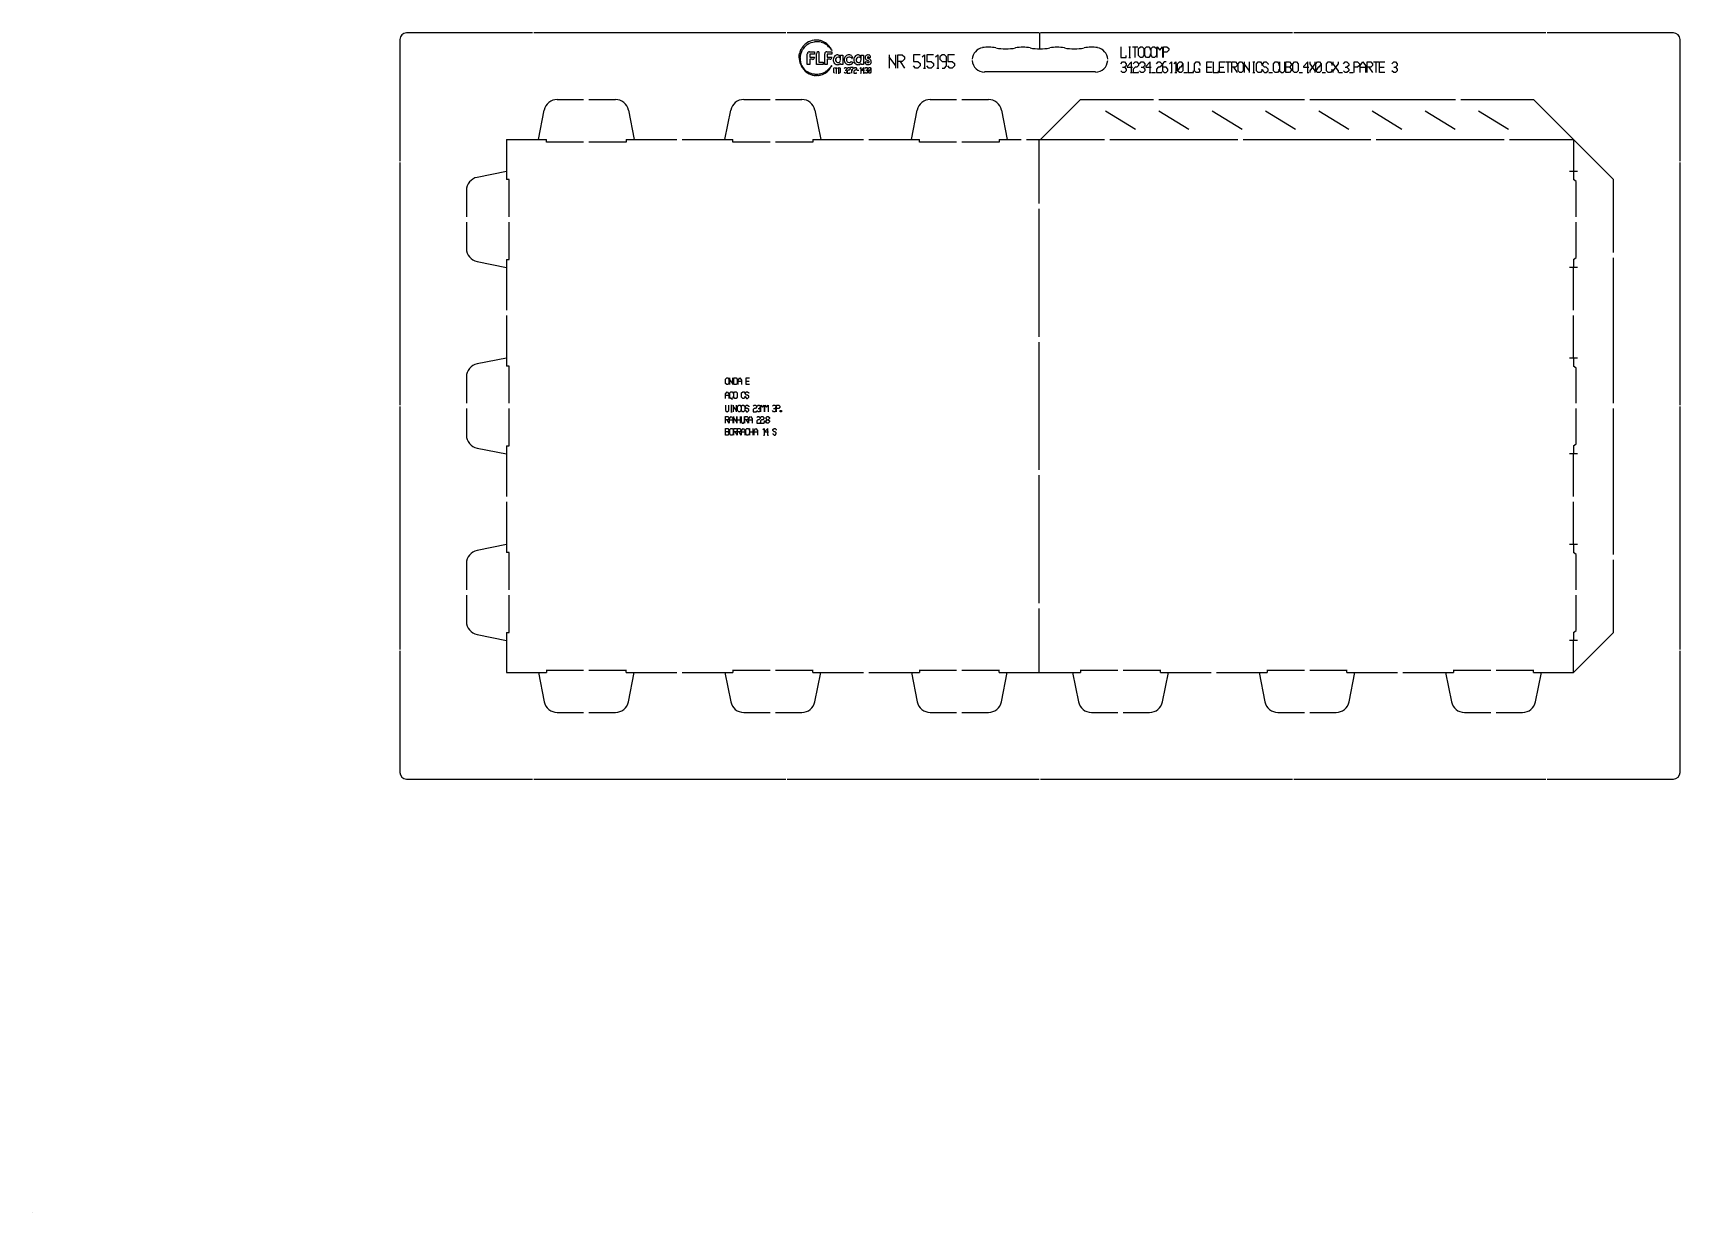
# Model space of a CAD drawing. Extents: x 0 to 1236, y 0 to 885.
import ezdxf

# ---------------------------------------------------------------- set-up
doc = ezdxf.new("R2010")
doc.units = 0
doc.layers.add('FACA_PONTES', color=4, linetype='CONTINUOUS')

msp = doc.modelspace()

# ---------------------------------------------------------------- linework, layer by layer
at = {"layer": 'FACA_Pontes', "color": 16, "linetype": 'CONTINUOUS', "true_color": 0x800000}
for p, q in [((275.4, 880), (275.4, 788.8)), ((375, 885), (280.4, 885)), ((565.2, 885), (376, 885)), ((755.4, 885), (566.2, 885)), ((945.6, 885), (756.4, 885)), ((1135.8, 885), (946.6, 885)), ((1231.4, 885), (1136.8, 885)), ((1236.4, 788.8), (1236.4, 880)), ((797.6, 855.7), (714.3, 855.7)), ((275.4, 787.8), (275.4, 605.5)), ((1236.4, 605.5), (1236.4, 787.8)), ((275.4, 604.5), (275.4, 422.1)), ((1236.4, 422.1), (1236.4, 604.5)), ((275.4, 421.1), (275.4, 330)), ((1236.4, 330), (1236.4, 421.1)), ((280.4, 325), (375, 325)), ((376, 325), (565.2, 325)), ((566.2, 325), (755.4, 325)), ((756.4, 325), (945.6, 325)), ((946.6, 325), (1135.8, 325)), ((1136.8, 325), (1231.4, 325)), ((0, 0), (0, 0)), ((0, 0), (0, 0)), ((0, 0), (0, 0)), ((0, 0), (0, 0)), ((0, 0), (0, 0)), ((0, 0), (0, 0)), ((0, 0), (0, 0)), ((0, 0), (0, 0)), ((0, 0), (0, 0)), ((0, 0), (0, 0)), ((0, 0), (0, 0)), ((0, 0), (0, 0)), ((0, 0), (0, 0)), ((0, 0), (0, 0)), ((0, 0), (0, 0)), ((0, 0), (0, 0)), ((0, 0), (0, 0)), ((0, 0), (0, 0)), ((0, 0), (0, 0)), ((0, 0), (0, 0)), ((0, 0), (0, 0)), ((0, 0), (0, 0)), ((0, 0), (0, 0)), ((0, 0), (0, 0)), ((0, 0), (0, 0)), ((0, 0), (0, 0)), ((0, 0), (0, 0)), ((0, 0), (0, 0)), ((0, 0), (0, 0)), ((0, 0), (0, 0)), ((0, 0), (0, 0)), ((0, 0), (0, 0))]:
    msp.add_line(p, q, dxfattribs=at)
at = {"layer": 'FACA_Pontes', "color": 8, "linetype": 'CONTINUOUS', "true_color": 0x7f7f7f}
msp.add_line((755.9, 873), (755.9, 885), dxfattribs=at)
at = {"layer": 'FACA_Pontes', "color": 4, "linetype": 'CONTINUOUS', "true_color": 0x00ffff}
for p, q in [((575.1, 867.6), (575.3, 868.8)), ((575.1, 867.2), (575.1, 867.6)), ((575.1, 866.4), (575.1, 867.2)), ((575.4, 869.3), (575.4, 869.6)), ((575.9, 867.1), (575.8, 866.3)), ((576, 867.9), (575.9, 867.5)), ((575.9, 867.5), (575.9, 867.1)), ((576.1, 868.6), (576, 867.9)), ((581.3, 861.3), (581.3, 869.2)), ((582.8, 870.8), (586.8, 870.8)), ((586.8, 869), (583.1, 869)), ((583.1, 869), (583.1, 866.9)), ((583.1, 866.9), (586.8, 866.9)), ((586.8, 870.8), (586.8, 869)), ((588.1, 861.3), (588.1, 869.4)), ((589.9, 870.8), (589.9, 863.1)), ((594.4, 861.3), (594.4, 869.2)), ((595.9, 870.8), (599.8, 870.8)), ((599.8, 869), (596.1, 869)), ((596.1, 869), (596.1, 866.9)), ((596.1, 866.9), (599.8, 866.9)), ((599.6, 871.7), (599.2, 872.4)), ((599.4, 872.5), (599.7, 871.8)), ((599.7, 871.8), (599.6, 871.7)), ((599.8, 870.8), (599.8, 869)), ((606.2, 868.3), (608, 868.3)), ((606.2, 865.5), (606.2, 868.3)), ((608, 868.3), (608, 861.3)), ((621.7, 868.3), (623.5, 868.3)), ((621.7, 865.5), (621.7, 868.3)), ((623.5, 868.3), (623.5, 861.3)), ((642.7, 868.6), (642.7, 858.6)), ((647.7, 860.3), (642.7, 867)), ((647.7, 858.6), (647.7, 868.6)), ((649.2, 868.6), (652.6, 868.6)), ((649.2, 858.6), (649.2, 868.6)), ((652.6, 868.6), (654.2, 867)), ((654.2, 867), (654.2, 865.3)), ((665.9, 868.6), (660.9, 868.6)), ((660.9, 868.6), (660.9, 863.6)), ((667.6, 867), (669.2, 868.6)), ((669.2, 868.6), (669.2, 858.6)), ((675.9, 868.6), (670.9, 868.6)), ((670.9, 868.6), (670.9, 863.6)), ((677.6, 867), (679.2, 868.6)), ((679.2, 868.6), (679.2, 858.6)), ((682.6, 868.6), (680.9, 867)), ((680.9, 867), (680.9, 865.3)), ((684.2, 868.6), (682.6, 868.6)), ((685.9, 867), (684.2, 868.6)), ((685.9, 860.3), (685.9, 867)), ((691.7, 868.6), (686.7, 868.6)), ((686.7, 868.6), (686.7, 863.6)), ((816.6, 874.6), (816.6, 866.6)), ((816.6, 866.6), (820.6, 866.6)), ((820.6, 866.6), (820.6, 868)), ((822.6, 874.6), (824, 874.6)), ((822.6, 866.6), (824, 866.6)), ((823.3, 866.6), (823.3, 874.6)), ((825.3, 874.6), (829.3, 874.6)), ((827.3, 866.6), (827.3, 874.6)), ((830, 873.3), (831.3, 874.6)), ((830, 868), (830, 873.3)), ((831.3, 866.6), (830, 868)), ((831.3, 874.6), (832.6, 874.6)), ((832.6, 866.6), (831.3, 866.6)), ((832.6, 874.6), (833.9, 873.3)), ((833.9, 868), (832.6, 866.6)), ((833.9, 873.3), (833.9, 868)), ((834.6, 873.3), (836, 874.6)), ((834.6, 868), (834.6, 873.3)), ((836, 866.6), (834.6, 868)), ((836, 874.6), (837.7, 874.6)), ((837.7, 866.6), (836, 866.6)), ((837.7, 874.6), (838.6, 873.3)), ((838.6, 868), (837.7, 866.6)), ((838.6, 873.3), (838.6, 872)), ((838.6, 869.3), (838.6, 868)), ((839.3, 873.3), (840.6, 874.6)), ((839.3, 868), (839.3, 873.3)), ((840.6, 866.6), (839.3, 868)), ((840.6, 874.6), (842, 874.6)), ((842, 866.6), (840.6, 866.6)), ((842, 874.6), (843.3, 873.3)), ((843.3, 868), (842, 866.6)), ((843.3, 873.3), (843.3, 868)), ((844, 866.6), (844, 874.6)), ((844, 874.6), (846, 872)), ((846, 872), (848, 874.6)), ((848, 874.6), (848, 866.6)), ((848.6, 874.6), (851.3, 874.6)), ((848.6, 866.6), (848.6, 874.6)), ((851.3, 870.6), (848.6, 870.6)), ((851.3, 874.6), (852.6, 873.3)), ((852.6, 872), (851.3, 870.6)), ((852.6, 873.3), (852.6, 872)), ((583.1, 861.3), (581.3, 861.3)), ((585.3, 865.2), (583.1, 865.2)), ((583.1, 865.2), (583.1, 861.3)), ((587.5, 854.1), (587.8, 854.1)), ((587.8, 854.1), (588.2, 854.1)), ((593.2, 861.3), (588.1, 861.3)), ((588.3, 854.1), (588.4, 854.1)), ((588.4, 854.1), (589.1, 854.1)), ((589.9, 863.1), (593.2, 863.1)), ((593.2, 863.1), (593.2, 861.3)), ((596.1, 861.3), (594.4, 861.3)), ((598.3, 865.2), (596.1, 865.2)), ((596.1, 865.2), (596.1, 861.3)), ((599.1, 860), (599.5, 860.6)), ((599.6, 860.5), (599.3, 859.8)), ((599.5, 860.6), (599.6, 860.5)), ((601.6, 859), (600.9, 858.4)), ((600.9, 858.4), (600.9, 855.6)), ((600.9, 855.6), (601.6, 854.9)), ((602.3, 858.4), (603, 859)), ((602.6, 854.9), (603.3, 854.9)), ((603, 859), (603, 854.9)), ((604, 858.4), (604.7, 859)), ((604.4, 854.9), (605.1, 854.9)), ((604.7, 859), (604.7, 854.9)), ((606.1, 858.4), (605.4, 859)), ((605.4, 854.9), (606.1, 855.6)), ((606.1, 855.6), (606.1, 858.4)), ((606.2, 861.3), (606.2, 862.1)), ((608, 861.3), (606.2, 861.3)), ((608.9, 858.4), (609.6, 859)), ((609.6, 854.9), (608.9, 855.6)), ((609.6, 859), (610.3, 859)), ((609.6, 857), (610.3, 857)), ((610.3, 854.9), (609.6, 854.9)), ((610.3, 859), (611, 858.4)), ((611, 857.7), (610.3, 857)), ((610.3, 857), (611, 856.3)), ((611, 855.6), (610.3, 854.9)), ((611, 858.4), (611, 857.7)), ((611, 856.3), (611, 855.6)), ((611.3, 858.4), (612, 859)), ((612, 857), (611.3, 856.3)), ((611.3, 856.3), (611.3, 854.9)), ((611.3, 854.9), (613.4, 854.9)), ((612, 859), (612.7, 859)), ((612.7, 857), (612, 857)), ((612.7, 859), (613.4, 858.4)), ((613.4, 857.7), (612.7, 857)), ((613.4, 858.4), (613.4, 857.7)), ((613.4, 854.9), (613.4, 855.2)), ((615.8, 859), (613.8, 859)), ((613.8, 859), (613.8, 858.7)), ((614.1, 857.3), (615.5, 857.3)), ((614.3, 863.6), (615.6, 862.7)), ((615.8, 858.4), (614.5, 857)), ((614.5, 857), (614.5, 854.9)), ((615.8, 859), (615.8, 858.4)), ((616.2, 858.4), (616.9, 859)), ((616.9, 857), (616.2, 856.3)), ((616.2, 856.3), (616.2, 854.9)), ((616.2, 854.9), (618.3, 854.9)), ((616.9, 859), (617.6, 859)), ((617.6, 857), (616.9, 857)), ((617.6, 859), (618.3, 858.4)), ((618.3, 857.7), (617.6, 857)), ((618.3, 858.4), (618.3, 857.7)), ((618.3, 854.9), (618.3, 855.2)), ((618.6, 857), (620, 857)), ((620.7, 858.4), (621.4, 859)), ((621.1, 854.9), (621.8, 854.9)), ((621.4, 859), (621.4, 854.9)), ((621.7, 861.3), (621.7, 862.1)), ((623.5, 861.3), (621.7, 861.3)), ((623.8, 859), (622.1, 857.3)), ((622.1, 857.3), (622.1, 857)), ((622.1, 857), (624.2, 857)), ((623.5, 854.9), (624.2, 854.9)), ((623.8, 854.9), (623.8, 859)), ((624.4, 862.4), (625.5, 863.6)), ((624.5, 858.4), (625.2, 859)), ((625.2, 854.9), (624.5, 855.6)), ((625.2, 859), (625.9, 859)), ((625.2, 857), (625.9, 857)), ((625.9, 854.9), (625.2, 854.9)), ((625.9, 859), (626.6, 858.4)), ((626.6, 857.7), (625.9, 857)), ((625.9, 857), (626.6, 856.3)), ((626.6, 855.6), (625.9, 854.9)), ((626.6, 858.4), (626.6, 857.7)), ((626.6, 856.3), (626.6, 855.6)), ((627, 858.4), (627.7, 859)), ((627, 855.6), (627, 858.4)), ((627.9, 857), (627, 855.6)), ((627.7, 854.9), (627, 855.6)), ((627.7, 859), (628.4, 859)), ((628.4, 854.9), (627.7, 854.9)), ((628.2, 857), (627.9, 857)), ((629.1, 858.4), (628.2, 857)), ((628.4, 859), (629.1, 858.4)), ((629.1, 855.6), (628.4, 854.9)), ((629.1, 858.4), (629.1, 855.6)), ((652.6, 863.6), (649.2, 863.6)), ((650.9, 863.6), (654.2, 858.6)), ((654.2, 865.3), (652.6, 863.6)), ((660.9, 863.6), (664.2, 863.6)), ((662.6, 858.6), (660.9, 860.3)), ((664.2, 858.6), (662.6, 858.6)), ((664.2, 863.6), (665.9, 862)), ((665.9, 860.3), (664.2, 858.6)), ((665.9, 862), (665.9, 860.3)), ((668.4, 858.6), (670.1, 858.6)), ((670.9, 863.6), (674.2, 863.6)), ((672.6, 858.6), (670.9, 860.3)), ((674.2, 858.6), (672.6, 858.6)), ((674.2, 863.6), (675.9, 862)), ((675.9, 860.3), (674.2, 858.6)), ((675.9, 862), (675.9, 860.3)), ((678.4, 858.6), (680.1, 858.6)), ((680.9, 865.3), (682.6, 863.6)), ((682.6, 863.6), (685.9, 863.6)), ((682.6, 858.6), (684.2, 858.6)), ((684.2, 858.6), (685.9, 860.3)), ((686.7, 863.6), (690.1, 863.6)), ((688.4, 858.6), (686.7, 860.3)), ((690.1, 858.6), (688.4, 858.6)), ((690.1, 863.6), (691.7, 862)), ((691.7, 860.3), (690.1, 858.6)), ((691.7, 862), (691.7, 860.3)), ((816.6, 861.9), (818, 863.3)), ((818, 855.3), (816.6, 856.6)), ((818, 863.3), (819.3, 863.3)), ((818, 859.3), (819.3, 859.3)), ((819.3, 855.3), (818, 855.3)), ((819.3, 863.3), (820.6, 861.9)), ((820.6, 860.6), (819.3, 859.3)), ((819.3, 859.3), (820.6, 857.9)), ((820.6, 856.6), (819.3, 855.3)), ((820.6, 861.9), (820.6, 860.6)), ((820.6, 857.9), (820.6, 856.6)), ((824.6, 863.3), (821.3, 859.9)), ((821.3, 859.9), (821.3, 859.3)), ((821.3, 859.3), (825.3, 859.3)), ((824, 855.3), (825.3, 855.3)), ((824.6, 855.3), (824.6, 863.3)), ((826, 861.9), (827.3, 863.3)), ((827.3, 859.3), (826, 857.9)), ((826, 857.9), (826, 855.3)), ((826, 855.3), (830, 855.3)), ((827.3, 863.3), (828.6, 863.3)), ((828.6, 859.3), (827.3, 859.3)), ((828.6, 863.3), (830, 861.9)), ((830, 860.6), (828.6, 859.3)), ((830, 861.9), (830, 860.6)), ((830, 855.3), (830, 855.9)), ((830.6, 861.9), (832, 863.3)), ((832, 855.3), (830.6, 856.6)), ((832, 863.3), (833.3, 863.3)), ((832, 859.3), (833.3, 859.3)), ((833.3, 855.3), (832, 855.3)), ((833.3, 863.3), (834.6, 861.9)), ((834.6, 860.6), (833.3, 859.3)), ((833.3, 859.3), (834.6, 857.9)), ((834.6, 856.6), (833.3, 855.3)), ((834.6, 861.9), (834.6, 860.6)), ((834.6, 857.9), (834.6, 856.6)), ((838.6, 863.3), (835.3, 859.9)), ((835.3, 859.9), (835.3, 859.3)), ((835.3, 859.3), (839.3, 859.3)), ((838, 855.3), (839.3, 855.3)), ((838.6, 855.3), (838.6, 863.3)), ((840, 855.3), (842.6, 855.3)), ((843.3, 861.9), (844.6, 863.3)), ((844.6, 859.3), (843.3, 857.9)), ((843.3, 857.9), (843.3, 855.3)), ((843.3, 855.3), (847.3, 855.3)), ((844.6, 863.3), (846, 863.3)), ((846, 859.3), (844.6, 859.3)), ((846, 863.3), (847.3, 861.9)), ((847.3, 860.6), (846, 859.3)), ((847.3, 861.9), (847.3, 860.6)), ((847.3, 855.3), (847.3, 855.9)), ((849.3, 863.3), (848, 861.9)), ((848, 861.9), (848, 856.6)), ((850.6, 859.3), (848, 859.3)), ((848, 856.6), (849.3, 855.3)), ((850.6, 863.3), (849.3, 863.3)), ((849.3, 855.3), (850.6, 855.3)), ((852, 857.9), (850.6, 859.3)), ((850.6, 855.3), (852, 856.6)), ((852, 856.6), (852, 857.9)), ((853.3, 861.9), (854.6, 863.3)), ((854, 855.3), (855.3, 855.3)), ((854.6, 863.3), (854.6, 855.3)), ((856.6, 861.9), (858, 863.3)), ((857.3, 855.3), (858.6, 855.3)), ((858, 863.3), (858, 855.3)), ((859.3, 861.9), (860.6, 863.3)), ((859.3, 856.6), (859.3, 861.9)), ((861, 859.3), (859.3, 856.6)), ((860.6, 855.3), (859.3, 856.6)), ((860.6, 863.3), (862, 863.3)), ((862, 855.3), (860.6, 855.3)), ((861.6, 859.3), (861, 859.3)), ((863.3, 861.9), (861.6, 859.3)), ((862, 863.3), (863.3, 861.9)), ((863.3, 856.6), (862, 855.3)), ((863.3, 861.9), (863.3, 856.6)), ((864, 855.3), (866.6, 855.3)), ((867.3, 863.3), (867.3, 855.3)), ((867.3, 855.3), (871.3, 855.3)), ((871.3, 855.3), (871.3, 856.6)), ((872, 861.9), (873.3, 863.3)), ((872, 856.6), (872, 861.9)), ((873.3, 855.3), (872, 856.6)), ((873.3, 863.3), (875, 863.3)), ((875, 855.3), (873.3, 855.3)), ((876, 857.9), (874.6, 857.9)), ((875, 863.3), (876, 861.9)), ((876, 856.4), (875, 855.3)), ((876, 861.9), (876, 860.6)), ((876, 855.3), (876, 857.9)), ((881.3, 863.3), (885.3, 863.3)), ((881.3, 855.3), (881.3, 863.3)), ((881.3, 859.3), (884.6, 859.3)), ((885.3, 855.3), (881.3, 855.3)), ((886, 863.3), (886, 855.3)), ((886, 855.3), (890, 855.3)), ((890, 855.3), (890, 856.6)), ((890.6, 863.3), (894.6, 863.3)), ((890.6, 855.3), (890.6, 863.3)), ((890.6, 859.3), (894, 859.3)), ((894.6, 855.3), (890.6, 855.3)), ((895.3, 863.3), (899.3, 863.3)), ((897.3, 855.3), (897.3, 863.3)), ((900, 863.3), (902.6, 863.3)), ((900, 855.3), (900, 863.3)), ((902.6, 859.3), (900, 859.3)), ((901.3, 859.3), (904, 855.3)), ((902.6, 863.3), (904, 861.9)), ((904, 860.6), (902.6, 859.3)), ((904, 861.9), (904, 860.6)), ((904.6, 861.9), (906, 863.3)), ((904.6, 856.6), (904.6, 861.9)), ((906, 855.3), (904.6, 856.6)), ((906, 863.3), (907.3, 863.3)), ((907.3, 855.3), (906, 855.3)), ((907.3, 863.3), (908.6, 861.9)), ((908.6, 856.6), (907.3, 855.3)), ((908.6, 861.9), (908.6, 856.6)), ((909.3, 863.3), (909.3, 855.3)), ((913.3, 856.6), (909.3, 861.9)), ((913.3, 855.3), (913.3, 863.3)), ((915.8, 863.3), (917.2, 863.3)), ((915.8, 855.3), (917.2, 855.3)), ((916.5, 855.3), (916.5, 863.3)), ((918.5, 861.9), (919.8, 863.3)), ((918.5, 856.6), (918.5, 861.9)), ((919.8, 855.3), (918.5, 856.6)), ((919.8, 863.3), (921.6, 863.3)), ((921.6, 855.3), (919.8, 855.3)), ((921.6, 863.3), (922.5, 861.9)), ((922.5, 856.6), (921.6, 855.3)), ((922.5, 861.9), (922.5, 860.6)), ((922.5, 857.9), (922.5, 856.6)), ((923.2, 861.9), (924.5, 863.3)), ((923.2, 860.6), (923.2, 861.9)), ((924.5, 859.3), (923.2, 860.6)), ((923.2, 857.3), (923.2, 856.6)), ((923.2, 856.6), (924.5, 855.3)), ((924.5, 863.3), (925.8, 863.3)), ((925.8, 859.3), (924.5, 859.3)), ((924.5, 855.3), (925.8, 855.3)), ((925.8, 863.3), (927.2, 861.9)), ((927.2, 857.9), (925.8, 859.3)), ((925.8, 855.3), (927.2, 856.6)), ((927.2, 861.9), (927.2, 861.3)), ((927.2, 856.6), (927.2, 857.9)), ((927.8, 855.3), (930.5, 855.3)), ((931.2, 861.9), (932.5, 863.3)), ((931.2, 856.6), (931.2, 861.9)), ((932.5, 855.3), (931.2, 856.6)), ((932.5, 863.3), (934.2, 863.3)), ((934.2, 855.3), (932.5, 855.3)), ((934.2, 863.3), (935.2, 861.9)), ((935.2, 856.6), (934.2, 855.3)), ((935.2, 861.9), (935.2, 860.6)), ((935.2, 857.9), (935.2, 856.6)), ((935.8, 863.3), (935.8, 856.6)), ((935.8, 856.6), (937.2, 855.3)), ((937.2, 855.3), (938.5, 855.3)), ((938.5, 855.3), (939.8, 856.6)), ((939.8, 856.6), (939.8, 863.3)), ((940.5, 855.3), (940.5, 863.3)), ((940.5, 863.3), (943.2, 863.3)), ((943.2, 859.3), (940.5, 859.3)), ((943.2, 855.3), (940.5, 855.3)), ((943.2, 863.3), (944.5, 861.7)), ((944.5, 860.9), (943.2, 859.3)), ((943.2, 859.3), (944.5, 857.7)), ((944.5, 856.9), (943.2, 855.3)), ((944.5, 861.7), (944.5, 860.9)), ((944.5, 857.7), (944.5, 856.9)), ((945.7, 861.9), (947, 863.3)), ((945.7, 856.6), (945.7, 861.9)), ((947, 855.3), (945.7, 856.6)), ((947, 863.3), (948.4, 863.3)), ((948.4, 855.3), (947, 855.3)), ((948.4, 863.3), (949.7, 861.9)), ((949.7, 856.6), (948.4, 855.3)), ((949.7, 861.9), (949.7, 856.6)), ((950.4, 855.3), (953, 855.3)), ((957, 863.3), (953.7, 859.9)), ((953.7, 859.9), (953.7, 859.3)), ((953.7, 859.3), (957.7, 859.3)), ((956.4, 855.3), (957.7, 855.3)), ((957, 855.3), (957, 863.3)), ((958.4, 863.3), (958.4, 861.9)), ((958.4, 861.9), (962.4, 856.6)), ((962.4, 861.9), (958.4, 856.6)), ((958.4, 856.6), (958.4, 855.3)), ((962.4, 863.3), (962.4, 861.9)), ((962.4, 856.6), (962.4, 855.3)), ((963, 861.9), (964.4, 863.3)), ((963, 856.6), (963, 861.9)), ((964.7, 859.3), (963, 856.6)), ((964.4, 855.3), (963, 856.6)), ((964.4, 863.3), (965.7, 863.3)), ((965.7, 855.3), (964.4, 855.3)), ((965.4, 859.3), (964.7, 859.3)), ((967, 861.9), (965.4, 859.3)), ((965.7, 863.3), (967, 861.9)), ((967, 856.6), (965.7, 855.3)), ((967, 861.9), (967, 856.6)), ((967.7, 855.3), (970.4, 855.3)), ((971, 861.9), (972.4, 863.3)), ((971, 856.6), (971, 861.9)), ((972.4, 855.3), (971, 856.6)), ((972.4, 863.3), (974.1, 863.3)), ((974.1, 855.3), (972.4, 855.3)), ((974.1, 863.3), (975, 861.9)), ((975, 856.6), (974.1, 855.3)), ((975, 861.9), (975, 860.6)), ((975, 857.9), (975, 856.6)), ((975.7, 863.3), (975.7, 861.9)), ((975.7, 861.9), (979.7, 856.6)), ((979.7, 861.9), (975.7, 856.6)), ((975.7, 856.6), (975.7, 855.3)), ((979.7, 863.3), (979.7, 861.9)), ((979.7, 856.6), (979.7, 855.3)), ((980.4, 855.3), (983, 855.3)), ((983.7, 861.9), (985, 863.3)), ((985, 855.3), (983.7, 856.6)), ((985, 863.3), (986.4, 863.3)), ((985, 859.3), (986.4, 859.3)), ((986.4, 855.3), (985, 855.3)), ((986.4, 863.3), (987.7, 861.9)), ((987.7, 860.6), (986.4, 859.3)), ((986.4, 859.3), (987.7, 857.9)), ((987.7, 856.6), (986.4, 855.3)), ((987.7, 861.9), (987.7, 860.6)), ((987.7, 857.9), (987.7, 856.6)), ((988.4, 855.3), (991, 855.3)), ((991.7, 863.3), (994.4, 863.3)), ((991.7, 855.3), (991.7, 863.3)), ((994.4, 859.3), (991.7, 859.3)), ((994.4, 863.3), (995.7, 861.9)), ((995.7, 860.6), (994.4, 859.3)), ((995.7, 861.9), (995.7, 860.6)), ((996.4, 860.6), (998.4, 863.3)), ((996.4, 855.3), (996.4, 860.6)), ((996.4, 859.3), (1000.4, 859.3)), ((998.4, 863.3), (1000.4, 860.6)), ((1000.4, 860.6), (1000.4, 855.3)), ((1001.6, 863.3), (1004.2, 863.3)), ((1001.6, 855.3), (1001.6, 863.3)), ((1004.2, 859.3), (1001.6, 859.3)), ((1002.9, 859.3), (1005.6, 855.3)), ((1004.2, 863.3), (1005.6, 861.9)), ((1005.6, 860.6), (1004.2, 859.3)), ((1005.6, 861.9), (1005.6, 860.6)), ((1006.2, 863.3), (1010.2, 863.3)), ((1008.2, 855.3), (1008.2, 863.3)), ((1010.9, 863.3), (1014.9, 863.3)), ((1010.9, 855.3), (1010.9, 863.3)), ((1010.9, 859.3), (1014.2, 859.3)), ((1014.9, 855.3), (1010.9, 855.3)), ((1020.2, 861.9), (1021.6, 863.3)), ((1021.6, 855.3), (1020.2, 856.6)), ((1021.6, 863.3), (1022.9, 863.3)), ((1021.6, 859.3), (1022.9, 859.3)), ((1022.9, 855.3), (1021.6, 855.3)), ((1022.9, 863.3), (1024.2, 861.9)), ((1024.2, 860.6), (1022.9, 859.3)), ((1022.9, 859.3), (1024.2, 857.9)), ((1024.2, 856.6), (1022.9, 855.3)), ((1024.2, 861.9), (1024.2, 860.6)), ((1024.2, 857.9), (1024.2, 856.6)), ((588.1, 853), (587.8, 853)), ((589.2, 853), (588.5, 853)), ((1159.4, 781), (1153.4, 781)), ((1159.4, 709), (1153.4, 709)), ((1159.4, 641), (1153.4, 641)), ((519.9, 625.2), (520.8, 626)), ((519.9, 621.8), (519.9, 625.2)), ((520.8, 621), (519.9, 621.8)), ((520.8, 626), (521.6, 626)), ((521.6, 621), (520.8, 621)), ((521.6, 626), (522.4, 625.2)), ((522.4, 621.8), (521.6, 621)), ((522.4, 625.2), (522.4, 621.8)), ((522.9, 626), (522.9, 621)), ((525.4, 621.8), (522.9, 625.2)), ((525.4, 621), (525.4, 626)), ((526.1, 621), (526.1, 626)), ((526.1, 626), (527.8, 626)), ((527.8, 621), (526.1, 621)), ((527.8, 626), (528.6, 625.2)), ((528.6, 621.8), (527.8, 621)), ((528.6, 625.2), (528.6, 621.8)), ((529.4, 624.3), (530.6, 626)), ((529.4, 621), (529.4, 624.3)), ((529.4, 623.5), (531.9, 623.5)), ((530.6, 626), (531.9, 624.3)), ((531.9, 624.3), (531.9, 621)), ((535.5, 626), (538, 626)), ((535.5, 621), (535.5, 626)), ((535.5, 623.5), (537.6, 623.5)), ((538, 621), (535.5, 621)), ((519.9, 614), (521.2, 615.7)), ((519.9, 610.7), (519.9, 614)), ((519.9, 613.2), (522.4, 613.2)), ((521.2, 615.7), (522.4, 614)), ((522.4, 614), (522.4, 610.7)), ((523.2, 614.9), (524, 615.7)), ((523.2, 611.5), (523.2, 614.9)), ((524, 610.7), (523.2, 611.5)), ((524, 615.7), (525.1, 615.7)), ((525.1, 610.7), (524, 610.7)), ((524.4, 610.7), (524.4, 610.3)), ((524.4, 610.3), (524.9, 610.1)), ((524.9, 610.1), (524.4, 609.9)), ((525.1, 615.7), (525.7, 614.9)), ((525.7, 611.5), (525.1, 610.7)), ((525.7, 614.9), (525.7, 614.1)), ((525.7, 612.4), (525.7, 611.5)), ((526.1, 614.9), (526.9, 615.7)), ((526.1, 611.5), (526.1, 614.9)), ((526.9, 610.7), (526.1, 611.5)), ((526.9, 615.7), (527.8, 615.7)), ((527.8, 610.7), (526.9, 610.7)), ((527.8, 615.7), (528.6, 614.9)), ((528.6, 611.5), (527.8, 610.7)), ((528.6, 614.9), (528.6, 611.5)), ((531.9, 614.9), (532.8, 615.7)), ((531.9, 611.5), (531.9, 614.9)), ((532.8, 610.7), (531.9, 611.5)), ((532.8, 615.7), (533.9, 615.7)), ((533.9, 610.7), (532.8, 610.7)), ((533.9, 615.7), (534.4, 614.9)), ((534.4, 611.5), (533.9, 610.7)), ((534.4, 614.9), (534.4, 614.1)), ((534.4, 612.4), (534.4, 611.5)), ((534.9, 614.9), (535.7, 615.7)), ((534.9, 614), (534.9, 614.9)), ((535.7, 613.2), (534.9, 614)), ((534.9, 612), (534.9, 611.5)), ((534.9, 611.5), (535.7, 610.7)), ((535.7, 615.7), (536.5, 615.7)), ((536.5, 613.2), (535.7, 613.2)), ((535.7, 610.7), (536.5, 610.7)), ((536.5, 615.7), (537.4, 614.9)), ((537.4, 612.4), (536.5, 613.2)), ((536.5, 610.7), (537.4, 611.5)), ((537.4, 614.9), (537.4, 614.5)), ((537.4, 611.5), (537.4, 612.4)), ((519.9, 605.7), (519.9, 601.5)), ((519.9, 601.5), (521.2, 600.7)), ((519.9, 597.1), (521.6, 597.1)), ((519.9, 592.1), (519.9, 597.1)), ((521.6, 594.6), (519.9, 594.6)), ((520.8, 594.6), (522.4, 592.1)), ((521.2, 600.7), (522.4, 601.5)), ((521.6, 597.1), (522.4, 596.3)), ((522.4, 595.5), (521.6, 594.6)), ((522.4, 601.5), (522.4, 605.7)), ((522.4, 596.3), (522.4, 595.5)), ((522.9, 595.5), (524.1, 597.1)), ((522.9, 592.1), (522.9, 595.5)), ((522.9, 594.6), (525.4, 594.6)), ((524, 605.7), (524.9, 605.7)), ((524, 600.7), (524.9, 600.7)), ((524.1, 597.1), (525.4, 595.5)), ((524.4, 600.7), (524.4, 605.7)), ((525.4, 595.5), (525.4, 592.1)), ((525.7, 605.7), (525.7, 600.7)), ((528.2, 601.5), (525.7, 604.8)), ((525.8, 597.1), (525.8, 592.1)), ((528.3, 593), (525.8, 596.3)), ((528.2, 600.7), (528.2, 605.7)), ((528.3, 592.1), (528.3, 597.1)), ((528.7, 592.1), (528.7, 597.1)), ((528.7, 594.6), (531.2, 594.6)), ((528.9, 604.8), (529.8, 605.7)), ((528.9, 601.5), (528.9, 604.8)), ((529.8, 600.7), (528.9, 601.5)), ((529.8, 605.7), (530.9, 605.7)), ((530.9, 600.7), (529.8, 600.7)), ((530.9, 605.7), (531.4, 604.8)), ((531.4, 601.5), (530.9, 600.7)), ((531.2, 592.1), (531.2, 597.1)), ((531.4, 604.8), (531.4, 604)), ((531.4, 602.3), (531.4, 601.5)), ((531.6, 597.1), (531.6, 593)), ((531.9, 604.8), (532.7, 605.7)), ((531.9, 601.5), (531.9, 604.8)), ((532.7, 600.7), (531.9, 601.5)), ((532.7, 605.7), (533.5, 605.7)), ((533.5, 600.7), (532.7, 600.7)), ((533.5, 605.7), (534.4, 604.8)), ((534.4, 601.5), (533.5, 600.7)), ((534.1, 593), (534.1, 597.1)), ((534.4, 604.8), (534.4, 601.5)), ((534.5, 597.1), (536.2, 597.1)), ((534.5, 592.1), (534.5, 597.1)), ((536.2, 594.6), (534.5, 594.6)), ((534.8, 604.8), (535.6, 605.7)), ((534.8, 604), (534.8, 604.8)), ((535.6, 603.2), (534.8, 604)), ((534.8, 601.9), (534.8, 601.5)), ((534.8, 601.5), (535.6, 600.7)), ((535.4, 594.6), (537, 592.1)), ((535.6, 605.7), (536.4, 605.7)), ((536.4, 603.2), (535.6, 603.2)), ((535.6, 600.7), (536.4, 600.7)), ((536.2, 597.1), (537, 596.3)), ((537, 595.5), (536.2, 594.6)), ((536.4, 605.7), (537.3, 604.8)), ((537.3, 602.3), (536.4, 603.2)), ((536.4, 600.7), (537.3, 601.5)), ((537, 596.3), (537, 595.5)), ((537.3, 604.8), (537.3, 604.4)), ((537.3, 601.5), (537.3, 602.3)), ((537.4, 595.5), (538.7, 597.1)), ((537.4, 592.1), (537.4, 595.5)), ((537.4, 594.6), (539.9, 594.6)), ((538.7, 597.1), (539.9, 595.5)), ((539.9, 595.5), (539.9, 592.1)), ((540.6, 604.8), (541.4, 605.7)), ((541.4, 603.2), (540.6, 602.3)), ((540.6, 602.3), (540.6, 600.7)), ((540.6, 600.7), (543.1, 600.7)), ((541.4, 605.7), (542.3, 605.7)), ((542.3, 603.2), (541.4, 603.2)), ((542.3, 605.7), (543.1, 604.8)), ((543.1, 604), (542.3, 603.2)), ((543.1, 604.8), (543.1, 604)), ((543.1, 600.7), (543.1, 601.1)), ((543.3, 596.3), (544.1, 597.1)), ((544.1, 594.6), (543.3, 593.8)), ((543.3, 593.8), (543.3, 592.1)), ((543.5, 604.8), (544.4, 605.7)), ((544.4, 600.7), (543.5, 601.5)), ((544.1, 597.1), (544.9, 597.1)), ((544.9, 594.6), (544.1, 594.6)), ((544.4, 605.7), (545.2, 605.7)), ((544.4, 603.2), (545.2, 603.2)), ((545.2, 600.7), (544.4, 600.7)), ((544.9, 597.1), (545.8, 596.3)), ((545.8, 595.5), (544.9, 594.6)), ((545.2, 605.7), (546, 604.8)), ((546, 604), (545.2, 603.2)), ((545.2, 603.2), (546, 602.3)), ((546, 601.5), (545.2, 600.7)), ((545.8, 596.3), (545.8, 595.5)), ((546, 604.8), (546, 604)), ((546, 602.3), (546, 601.5)), ((546.2, 596.3), (547, 597.1)), ((547, 594.6), (546.2, 593.8)), ((546.2, 593.8), (546.2, 592.1)), ((546.4, 600.7), (546.4, 605.7)), ((546.4, 605.7), (547.7, 604)), ((547, 597.1), (547.9, 597.1)), ((547.9, 594.6), (547, 594.6)), ((547.7, 604), (548.9, 605.7)), ((547.9, 597.1), (548.7, 596.3)), ((548.7, 595.5), (547.9, 594.6)), ((548.7, 596.3), (548.7, 595.5)), ((548.9, 605.7), (548.9, 600.7)), ((549.1, 593.8), (549.9, 593.8)), ((549.1, 593), (549.1, 593.8)), ((549.4, 600.7), (549.4, 605.7)), ((549.4, 605.7), (550.6, 604)), ((549.9, 593.8), (549.9, 593)), ((550.4, 596.3), (551.2, 597.1)), ((550.4, 595.5), (550.4, 596.3)), ((551.2, 594.6), (550.4, 595.5)), ((550.4, 593.8), (551.2, 594.6)), ((550.4, 593), (550.4, 593.8)), ((550.6, 604), (551.9, 605.7)), ((551.2, 597.1), (552, 597.1)), ((551.2, 594.6), (552, 594.6)), ((551.9, 605.7), (551.9, 600.7)), ((552, 597.1), (552.9, 596.3)), ((552.9, 595.5), (552, 594.6)), ((552, 594.6), (552.9, 593.8)), ((552.9, 596.3), (552.9, 595.5)), ((552.9, 593.8), (552.9, 593)), ((555.2, 604.8), (556, 605.7)), ((556, 600.7), (555.2, 601.5)), ((556, 605.7), (556.9, 605.7)), ((556, 603.2), (556.9, 603.2)), ((556.9, 600.7), (556, 600.7)), ((556.9, 605.7), (557.7, 604.8)), ((557.7, 604), (556.9, 603.2)), ((556.9, 603.2), (557.7, 602.3)), ((557.7, 601.5), (556.9, 600.7)), ((557.7, 604.8), (557.7, 604)), ((557.7, 602.3), (557.7, 601.5)), ((558.1, 605.7), (559.8, 605.7)), ((558.1, 600.7), (558.1, 605.7)), ((559.8, 603.2), (558.1, 603.2)), ((559.8, 605.7), (560.6, 604.8)), ((560.6, 604), (559.8, 603.2)), ((560.6, 604.8), (560.6, 604)), ((561, 601.5), (561.9, 601.5)), ((561, 600.7), (561, 601.5)), ((561.9, 600.7), (561, 600.7)), ((561.9, 601.5), (561.9, 600.7)), ((519.9, 583.2), (519.9, 588.2)), ((519.9, 588.2), (521.6, 588.2)), ((521.6, 585.7), (519.9, 585.7)), ((521.6, 583.2), (519.9, 583.2)), ((521.6, 588.2), (522.4, 587.2)), ((522.4, 586.7), (521.6, 585.7)), ((521.6, 585.7), (522.4, 584.7)), ((522.4, 584.2), (521.6, 583.2)), ((522.4, 587.2), (522.4, 586.7)), ((522.4, 584.7), (522.4, 584.2)), ((523.2, 587.3), (524, 588.2)), ((523.2, 584), (523.2, 587.3)), ((524, 583.2), (523.2, 584)), ((524, 588.2), (524.9, 588.2)), ((524.9, 583.2), (524, 583.2)), ((524.9, 588.2), (525.7, 587.3)), ((525.7, 584), (524.9, 583.2)), ((525.7, 587.3), (525.7, 584)), ((526.1, 588.2), (527.8, 588.2)), ((526.1, 583.2), (526.1, 588.2)), ((527.8, 585.7), (526.1, 585.7)), ((526.9, 585.7), (528.6, 583.2)), ((527.8, 588.2), (528.6, 587.3)), ((528.6, 586.5), (527.8, 585.7)), ((528.6, 587.3), (528.6, 586.5)), ((529, 588.2), (530.7, 588.2)), ((529, 583.2), (529, 588.2)), ((530.7, 585.7), (529, 585.7)), ((529.9, 585.7), (531.5, 583.2)), ((530.7, 588.2), (531.5, 587.3)), ((531.5, 586.5), (530.7, 585.7)), ((531.5, 587.3), (531.5, 586.5)), ((531.6, 593), (532.4, 592.1)), ((531.9, 586.5), (533.2, 588.2)), ((531.9, 583.2), (531.9, 586.5)), ((531.9, 585.7), (534.4, 585.7)), ((532.4, 592.1), (533.3, 592.1)), ((533.2, 588.2), (534.4, 586.5)), ((533.3, 592.1), (534.1, 593)), ((534.4, 586.5), (534.4, 583.2)), ((535.2, 587.3), (536, 588.2)), ((535.2, 584), (535.2, 587.3)), ((536, 583.2), (535.2, 584)), ((536, 588.2), (537.1, 588.2)), ((537.1, 583.2), (536, 583.2)), ((537.1, 588.2), (537.7, 587.3)), ((537.7, 584), (537.1, 583.2)), ((537.7, 587.3), (537.7, 586.5)), ((537.7, 584.8), (537.7, 584)), ((538.1, 583.2), (538.1, 588.2)), ((538.1, 585.7), (540.6, 585.7)), ((540.6, 583.2), (540.6, 588.2)), ((541.4, 586.5), (542.6, 588.2)), ((541.4, 583.2), (541.4, 586.5)), ((541.4, 585.7), (543.9, 585.7)), ((542.6, 588.2), (543.9, 586.5)), ((543.3, 592.1), (545.8, 592.1)), ((543.9, 586.5), (543.9, 583.2)), ((545.8, 592.1), (545.8, 592.6)), ((546.2, 592.1), (548.7, 592.1)), ((547.9, 587.3), (548.8, 588.2)), ((548.4, 583.2), (549.2, 583.2)), ((548.7, 592.1), (548.7, 592.6)), ((548.8, 588.2), (548.8, 583.2)), ((549.9, 593), (549.1, 593)), ((549.1, 592.1), (549.9, 593)), ((551.7, 588.2), (549.6, 586.1)), ((549.6, 586.1), (549.6, 585.7)), ((549.6, 585.7), (552.1, 585.7)), ((551.2, 592.1), (550.4, 593)), ((552, 592.1), (551.2, 592.1)), ((551.3, 583.2), (552.1, 583.2)), ((551.7, 583.2), (551.7, 588.2)), ((552.9, 593), (552, 592.1)), ((555.4, 587.3), (556.3, 588.2)), ((555.4, 586.5), (555.4, 587.3)), ((556.3, 585.7), (555.4, 586.5)), ((555.4, 584.4), (555.4, 584)), ((555.4, 584), (556.3, 583.2)), ((556.3, 588.2), (557.1, 588.2)), ((557.1, 585.7), (556.3, 585.7)), ((556.3, 583.2), (557.1, 583.2)), ((557.1, 588.2), (557.9, 587.3)), ((557.9, 584.8), (557.1, 585.7)), ((557.1, 583.2), (557.9, 584)), ((557.9, 587.3), (557.9, 586.9)), ((557.9, 584), (557.9, 584.8)), ((1159.4, 569), (1153.4, 569)), ((1159.4, 501), (1153.4, 501)), ((1159.4, 429), (1153.4, 429))]:
    msp.add_line(p, q, dxfattribs=at)
at = {"layer": 'FACA_Pontes', "color": 254, "linetype": 'CONTINUOUS', "true_color": 0xffffff}
for p, q in [((393.6, 835), (413.4, 835)), ((417.4, 835), (437.2, 835)), ((533.6, 835), (553.4, 835)), ((557.4, 835), (577.2, 835)), ((673.6, 835), (693.4, 835)), ((697.4, 835), (717.2, 835)), ((756.4, 805), (786.4, 835)), ((786.4, 835), (841.1, 835)), ((845.1, 835), (954.4, 835)), ((958.4, 835), (1067.8, 835)), ((1071.8, 835), (1126.4, 835)), ((1126.4, 835), (1156.4, 805)), ((379.4, 805), (383.8, 826.9)), ((447, 826.9), (451.4, 805)), ((519.4, 805), (523.8, 826.9)), ((587, 826.9), (591.4, 805)), ((659.4, 805), (663.8, 826.9)), ((727, 826.9), (731.4, 805)), ((805.2, 826.6), (827.7, 812.8)), ((845.2, 826.6), (867.7, 812.8)), ((885.2, 826.6), (907.7, 812.8)), ((925.2, 826.6), (947.7, 812.8)), ((965.2, 826.6), (987.7, 812.8)), ((1005.2, 826.6), (1027.7, 812.8)), ((1045.2, 826.6), (1067.7, 812.8)), ((1085.2, 826.6), (1107.7, 812.8)), ((355.4, 805), (355.4, 781)), ((355.4, 805), (379.4, 805)), ((379.4, 805), (385.4, 805)), ((385.4, 803), (385.4, 805)), ((445.4, 805), (445.4, 803)), ((445.4, 805), (451.4, 805)), ((451.4, 805), (483.4, 805)), ((487.4, 805), (519.4, 805)), ((519.4, 805), (525.4, 805)), ((525.4, 803), (525.4, 805)), ((585.4, 805), (585.4, 803)), ((585.4, 805), (591.4, 805)), ((591.4, 805), (623.4, 805)), ((627.4, 805), (659.4, 805)), ((659.4, 805), (665.4, 805)), ((665.4, 803), (665.4, 805)), ((725.4, 805), (725.4, 803)), ((725.4, 805), (731.4, 805)), ((731.4, 805), (741.9, 805)), ((745.9, 805), (756.4, 805)), ((1186.4, 775), (1156.4, 805)), ((355.4, 781), (333.5, 776.6)), ((355.4, 781), (355.4, 775)), ((1156.4, 781), (1156.4, 775)), ((325.4, 766.8), (325.4, 747)), ((357.4, 775), (355.4, 775)), ((1158.4, 773.5), (1156.4, 775)), ((1158.4, 747), (1158.4, 773.5)), ((1186.4, 720.3), (1186.4, 775)), ((325.4, 743), (325.4, 723.2)), ((1158.4, 716.5), (1158.4, 743)), ((333.5, 713.4), (355.4, 709)), ((355.4, 715), (357.4, 715)), ((355.4, 715), (355.4, 709)), ((355.4, 709), (355.4, 677)), ((1156.4, 715), (1158.4, 716.5)), ((1156.4, 715), (1156.4, 709)), ((1186.4, 607), (1186.4, 716.3)), ((355.4, 673), (355.4, 641)), ((355.4, 641), (333.5, 636.6)), ((355.4, 641), (355.4, 635)), ((357.4, 635), (355.4, 635)), ((1156.4, 641), (1156.4, 635)), ((1158.4, 633.5), (1156.4, 635)), ((1158.4, 607), (1158.4, 633.5)), ((325.4, 626.8), (325.4, 607)), ((325.4, 603), (325.4, 583.2)), ((1158.4, 576.5), (1158.4, 603)), ((1186.4, 493.6), (1186.4, 603)), ((333.5, 573.4), (355.4, 569)), ((355.4, 575), (357.4, 575)), ((355.4, 575), (355.4, 569)), ((355.4, 569), (355.4, 537)), ((1156.4, 575), (1158.4, 576.5)), ((1156.4, 575), (1156.4, 569)), ((355.4, 533), (355.4, 501)), ((355.4, 501), (333.5, 496.6)), ((355.4, 501), (355.4, 495)), ((357.4, 495), (355.4, 495)), ((1156.4, 501), (1156.4, 495)), ((1158.4, 493.5), (1156.4, 495)), ((325.4, 486.8), (325.4, 467)), ((1158.4, 467), (1158.4, 493.5)), ((1186.4, 435), (1186.4, 489.6)), ((325.4, 463), (325.4, 443.2)), ((1158.4, 436.5), (1158.4, 463)), ((333.5, 433.4), (355.4, 429)), ((355.4, 435), (357.4, 435)), ((355.4, 435), (355.4, 429)), ((1156.4, 435), (1158.4, 436.5)), ((1156.4, 435), (1156.4, 429)), ((1156.4, 405), (1186.4, 435)), ((355.4, 429), (355.4, 405)), ((355.4, 405), (379.4, 405)), ((379.4, 405), (385.4, 405)), ((379.4, 405), (383.8, 383)), ((385.4, 407), (385.4, 405)), ((445.4, 405), (445.4, 407)), ((445.4, 405), (451.4, 405)), ((447, 383), (451.4, 405)), ((451.4, 405), (483.4, 405)), ((487.4, 405), (519.4, 405)), ((519.4, 405), (525.4, 405)), ((519.4, 405), (523.8, 383)), ((525.4, 407), (525.4, 405)), ((585.4, 405), (585.4, 407)), ((585.4, 405), (591.4, 405)), ((587, 383), (591.4, 405)), ((591.4, 405), (623.4, 405)), ((627.4, 405), (659.4, 405)), ((659.4, 405), (665.4, 405)), ((659.4, 405), (663.8, 383)), ((665.4, 407), (665.4, 405)), ((725.4, 405), (725.4, 407)), ((725.4, 405), (731.4, 405)), ((727, 383), (731.4, 405)), ((731.4, 405), (755.4, 405)), ((755.4, 405), (780.4, 405)), ((780.4, 405), (786.4, 405)), ((780.4, 405), (784.8, 383)), ((786.4, 407), (786.4, 405)), ((846.4, 405), (846.4, 407)), ((846.4, 405), (852.4, 405)), ((848, 383), (852.4, 405)), ((852.4, 405), (884.4, 405)), ((888.4, 405), (920.4, 405)), ((920.4, 405), (926.4, 405)), ((920.4, 405), (924.8, 383)), ((926.4, 407), (926.4, 405)), ((986.4, 405), (986.4, 407)), ((986.4, 405), (992.4, 405)), ((988, 383), (992.4, 405)), ((992.4, 405), (1024.4, 405)), ((1028.4, 405), (1060.4, 405)), ((1060.4, 405), (1066.4, 405)), ((1060.4, 405), (1064.8, 383)), ((1066.4, 407), (1066.4, 405)), ((1126.4, 405), (1126.4, 407)), ((1126.4, 405), (1132.4, 405)), ((1128, 383), (1132.4, 405)), ((1132.4, 405), (1156.4, 405)), ((393.6, 375), (413.4, 375)), ((417.4, 375), (437.2, 375)), ((533.6, 375), (553.4, 375)), ((557.4, 375), (577.2, 375)), ((673.6, 375), (693.4, 375)), ((697.4, 375), (717.2, 375)), ((794.6, 375), (814.4, 375)), ((818.4, 375), (838.2, 375)), ((934.6, 375), (954.4, 375)), ((958.4, 375), (978.2, 375)), ((1074.6, 375), (1094.4, 375)), ((1098.4, 375), (1118.2, 375))]:
    msp.add_line(p, q, dxfattribs=at)
at = {"layer": 'FACA_Pontes', "color": 1, "linetype": 'CONTINUOUS', "true_color": 0xff0000}
for p, q in [((755.4, 757), (755.4, 805)), ((756.4, 805), (804.4, 805)), ((808.4, 805), (904.4, 805)), ((908.4, 805), (1004.4, 805)), ((1008.4, 805), (1104.4, 805)), ((1108.4, 805), (1156.4, 805)), ((1156.4, 805), (1156.4, 781)), ((385.4, 803.2), (413.4, 803.2)), ((417.4, 803.2), (445.4, 803.2)), ((525.4, 803.2), (553.4, 803.2)), ((557.4, 803.2), (585.4, 803.2)), ((665.4, 803.2), (693.4, 803.2)), ((697.4, 803.2), (725.4, 803.2)), ((357.2, 775), (357.2, 747)), ((357.2, 743), (357.2, 715)), ((755.4, 657), (755.4, 753)), ((1156.4, 677), (1156.4, 709)), ((1156.4, 641), (1156.4, 673)), ((755.4, 557), (755.4, 653)), ((357.2, 635), (357.2, 607)), ((357.2, 603), (357.2, 575)), ((1156.4, 537), (1156.4, 569)), ((755.4, 457), (755.4, 553)), ((1156.4, 501), (1156.4, 533)), ((357.2, 495), (357.2, 467)), ((357.2, 463), (357.2, 435)), ((755.4, 405), (755.4, 453)), ((1156.4, 405), (1156.4, 429)), ((385.4, 406.7), (413.4, 406.7)), ((417.4, 406.7), (445.4, 406.7)), ((525.4, 406.7), (553.4, 406.7)), ((557.4, 406.7), (585.4, 406.7)), ((665.4, 406.7), (693.4, 406.7)), ((697.4, 406.7), (725.4, 406.7)), ((786.4, 406.7), (814.4, 406.7)), ((818.4, 406.7), (846.4, 406.7)), ((926.4, 406.7), (954.4, 406.7)), ((958.4, 406.7), (986.4, 406.7)), ((1066.4, 406.7), (1094.4, 406.7)), ((1098.4, 406.7), (1126.4, 406.7))]:
    msp.add_line(p, q, dxfattribs=at)
at = {"layer": 'FACA_Pontes', "color": 16, "linetype": 'CONTINUOUS', "true_color": 0x800000}
for centre, radius, start, end in [((280.4, 880), 5, 90, 180), ((1231.4, 880), 5, 0, 90), ((714.3, 864.8), 9.18, 99.1968, 177.2099), ((717.3, 846.3), 28, 78.5788, 99.1968), ((730.2, 910), 37, 258.5788, 281.4212), ((743.1, 846.3), 28, 78.5788, 101.4212), ((755.9, 910), 37, 258.5788, 281.4212), ((768.8, 846.3), 28, 78.5788, 101.4212), ((781.7, 910), 37, 258.5788, 281.4212), ((794.6, 846.3), 28, 80.8032, 101.4212), ((797.6, 864.8), 9.18, 2.7901, 80.8032), ((714.3, 864.8), 9.18, 183.4571, 270), ((797.6, 864.8), 9.18, 270, 356.5429), ((280.4, 330), 5, 180, 270), ((1231.4, 330), 5, 270, 0)]:
    msp.add_arc(centre, radius, start, end, dxfattribs=at)
at = {"layer": 'FACA_Pontes', "color": 4, "linetype": 'CONTINUOUS', "true_color": 0x00ffff}
for centre, radius, start, end in [((588, 866.7), 12.9, 96.5341, 123.5716), ((588.5, 865.3), 13, 97.9224, 122.0191), ((588, 864.8), 14.8, 84.9604, 95.7681), ((588.4, 865), 13.3, 86.3944, 97.3984), ((588, 866.8), 12.8, 72.4153, 84.1879), ((588.2, 864.5), 13.9, 75.894, 85.6686), ((588, 864.7), 13.7, 57.0781, 74.6827), ((587.9, 866.7), 13, 51.8829, 71.9653), ((588, 866.7), 12.8, 181.5236, 185.234), ((590.4, 867.2), 15.3, 186.2538, 207.4993), ((586.5, 866.8), 11.5, 167.3131, 170.0089), ((587, 867.1), 11.9, 151.576, 167.5411), ((587.6, 865.8), 11.8, 177.4449, 207.7076), ((586.5, 865.9), 10.7, 162.7966, 165.4685), ((590, 865.1), 14.3, 150.5426, 162.7407), ((561.4, 873.7), 15.6, 342.7966, 343.789), ((588.6, 866.1), 13.7, 124.2168, 151.3099), ((589.4, 865.1), 13.8, 144.6348, 149.0145), ((588.4, 865.8), 12.6, 122.6687, 144.6348), ((584, 869.2), 2.65, 161.8251, 180), ((582.7, 869.5), 1.31, 99.129, 154.7962), ((582.8, 868.5), 2.27, 89.3454, 99.129), ((585.3, 866.5), 1.35, 267.4004, 331.6035), ((584.1, 867.1), 2.73, 334.8833, 357.1905), ((589.6, 869.3), 1.48, 104.1388, 176.5665), ((589.8, 868.4), 2.43, 88.2505, 104.1388), ((597, 869.2), 2.65, 161.8251, 180), ((595.7, 869.5), 1.31, 99.129, 154.7962), ((587.6, 864.7), 13.9, 42.2745, 55.8188), ((595.8, 868.5), 2.27, 89.3454, 99.129), ((587.9, 866.8), 12.8, 36.0976, 51.5743), ((587, 864.4), 14.6, 33.3045, 41.7204), ((587.9, 866.9), 12.8, 25.7842, 35.6498), ((598.4, 866.5), 1.33, 266.9836, 329.3989), ((597.1, 867.1), 2.66, 333.1696, 357.3005), ((604.7, 864.9), 3.91, 133.0532, 180), ((604.1, 865.3), 3.22, 89.156, 131.3568), ((604.9, 864.8), 2.42, 147.0134, 194.0024), ((604.4, 865), 1.86, 90, 143.8552), ((604.1, 866.2), 2.3, 58.425, 87.761), ((604.5, 864.6), 2.25, 69.2818, 92.3287), ((604.4, 866.9), 1.6, 345.7377, 55.1959), ((604.8, 865.5), 1.3, 37.6716, 69.2818), ((605.1, 866.7), 0.851, 331.5401, 342.2246), ((612.7, 864.8), 3.79, 133.3062, 185.8278), ((612.5, 865), 3.49, 119.4868, 131.7321), ((612.5, 864.9), 1.91, 141.6652, 168.3868), ((612.6, 864.8), 3.73, 80.8715, 119.8112), ((612.7, 864.6), 2.24, 97.8375, 138.9359), ((612.7, 864.3), 2.55, 60.0075, 97.8375), ((612.7, 865.3), 3.16, 56.2301, 81.7512), ((613.2, 865.3), 1.53, 18.689, 57.7707), ((613.4, 866.5), 1.77, 8.0107, 53.0613), ((614.3, 866.5), 0.846, 295.6979, 315.7801), ((614, 866.7), 1.2, 319.7636, 4.8683), ((620.1, 864.9), 3.91, 133.0532, 180), ((619.6, 865.3), 3.22, 89.156, 131.3568), ((620.4, 864.8), 2.42, 147.0109, 194.0035), ((619.9, 865), 1.86, 90, 143.8515), ((619.6, 866.2), 2.3, 58.425, 87.761), ((620, 864.6), 2.25, 69.2666, 92.3514), ((619.9, 866.9), 1.6, 345.7377, 55.1959), ((620.3, 865.5), 1.3, 37.632, 69.2666), ((620.6, 866.7), 0.851, 331.5401, 342.2246), ((626.7, 866.4), 2.06, 110.3677, 176.8593), ((626.4, 866.5), 1.76, 179.2261, 209.7546), ((627.4, 867.2), 2.95, 213.1482, 234.2514), ((626.9, 865.8), 2.66, 87.0538, 110.3677), ((626.7, 866.5), 0.351, 159.164, 224.2371), ((626.9, 866.4), 0.552, 108.4881, 153.7285), ((627.4, 867.2), 1.38, 225.9682, 239.8307), ((627, 865.6), 1.34, 72.177, 103.7383), ((631.3, 874.5), 9.66, 241.8029, 245.031), ((626.9, 865.7), 2.8, 63.4532, 87.0157), ((622.1, 854.9), 12, 59.173, 65.031), ((627, 865.7), 1.26, 25.2533, 72.1694), ((627.5, 867), 1.34, 14.7163, 59.8235), ((627.8, 867.2), 1.07, 292.0521, 11.1848), ((589.9, 867.3), 15, 208.8706, 232.9869), ((587.3, 865.8), 11.6, 208.5644, 238.5627), ((589.2, 867), 14.3, 234.4023, 237.4824), ((587.9, 866.8), 12.7, 238.7937, 263.8819), ((588.5, 865.9), 13, 237.4824, 260.5104), ((588, 865.5), 11.4, 262.6426, 267.6132), ((588.1, 858.2), 4.12, 270.246, 272.6504), ((587.8, 869.5), 15.5, 274.8559, 283.6977), ((588.2, 865.1), 12.1, 274.3096, 286.6279), ((588.5, 866.3), 12.2, 283.8665, 303.6695), ((588.1, 865.6), 12.6, 286.4452, 307.0433), ((587.9, 867.4), 13.4, 303.1253, 317.145), ((588.8, 864.8), 11.6, 306.6965, 323.8838), ((588.9, 866.8), 12.3, 316.4041, 326.3958), ((588.1, 865.4), 12.5, 323.5312, 333.6799), ((604.7, 864.8), 3.99, 178.6671, 205.0718), ((604.1, 864.5), 3.32, 205.0718, 263.9232), ((604.5, 864.7), 2.03, 194.0024, 236.5437), ((604.3, 864.6), 1.8, 239.3589, 271.7855), ((604, 864.4), 3.24, 267.0175, 314.8185), ((604.4, 864.4), 1.66, 270, 319.5822), ((603.3, 865), 2.93, 324.8612, 347.6548), ((601.7, 865.4), 4.55, 347.6548, 0.8819), ((612.6, 864.8), 3.65, 185.8278, 236.2457), ((612.8, 864.8), 2.2, 167.3342, 221.7211), ((612.6, 865.3), 4.08, 240.109, 270), ((612.5, 864.7), 1.86, 224.68, 273.1709), ((612.6, 865.1), 2.31, 270, 306.4159), ((612.8, 864.7), 3.44, 267.4141, 324.6795), ((612.6, 864.8), 2.05, 309.2667, 322.7966), ((620.2, 864.8), 3.99, 178.6671, 205.0718), ((619.6, 864.5), 3.32, 205.0718, 263.9232), ((620, 864.7), 2.03, 194.0035, 236.547), ((619.8, 864.6), 1.8, 239.3609, 271.7857), ((619.4, 864.4), 3.24, 267.0175, 314.8185), ((619.9, 864.4), 1.66, 270, 319.5876), ((618.7, 865), 2.93, 324.864, 347.6555), ((617.2, 865.4), 4.55, 347.6555, 0.8817), ((626.9, 864.3), 3.07, 217.3399, 287.1682), ((627.4, 865.2), 2.45, 220.5847, 251.0895), ((633.4, 877), 14.4, 237.4738, 243.4627), ((627, 864.2), 1.42, 254.3031, 283.8716), ((626, 862.1), 2.22, 53.9849, 64.4754), ((626.5, 862.8), 1.33, 33.0679, 53.9849), ((627.1, 863.5), 0.724, 287.1526, 319.5755), ((627.2, 863.3), 0.481, 328.7174, 28.9285), ((627.1, 863.5), 2.26, 287.1682, 356.7851), ((626.7, 862.8), 2.9, 32.8129, 56.1436), ((627.4, 863.4), 1.95, 358.8806, 29.7237), ((587.8, 861.7), 8.68, 260.6917, 267.4146), ((586.5, 833.2), 19.8, 86.3467, 87.4146), ((588.2, 856.1), 3.18, 267.9036, 272.3963), ((588.5, 848.6), 4.34, 90.7999, 92.3963)]:
    msp.add_arc(centre, radius, start, end, dxfattribs=at)
at = {"layer": 'FACA_Pontes', "color": 254, "linetype": 'CONTINUOUS', "true_color": 0xffffff}
for centre, start, end in [((393.6, 825), 90, 168.6902), ((437.2, 825), 11.3098, 90), ((533.6, 825), 90, 168.6902), ((577.2, 825), 11.3098, 90), ((673.6, 825), 90, 168.6902), ((717.2, 825), 11.3098, 90), ((335.4, 766.8), 101.3098, 180), ((335.4, 723.2), 180, 258.6902), ((335.4, 626.8), 101.3098, 180), ((335.4, 583.2), 180, 258.6902), ((335.4, 486.8), 101.3098, 180), ((335.4, 443.2), 180, 258.6902), ((393.6, 385), 191.3098, 270), ((437.2, 385), 270, 348.6902), ((533.6, 385), 191.3098, 270), ((577.2, 385), 270, 348.6902), ((673.6, 385), 191.3098, 270), ((717.2, 385), 270, 348.6902), ((794.6, 385), 191.3098, 270), ((838.2, 385), 270, 348.6902), ((934.6, 385), 191.3098, 270), ((978.2, 385), 270, 348.6902), ((1074.6, 385), 191.3098, 270), ((1118.2, 385), 270, 348.6902)]:
    msp.add_arc(centre, 10, start, end, dxfattribs=at)

doc.saveas('drawing.dxf')
